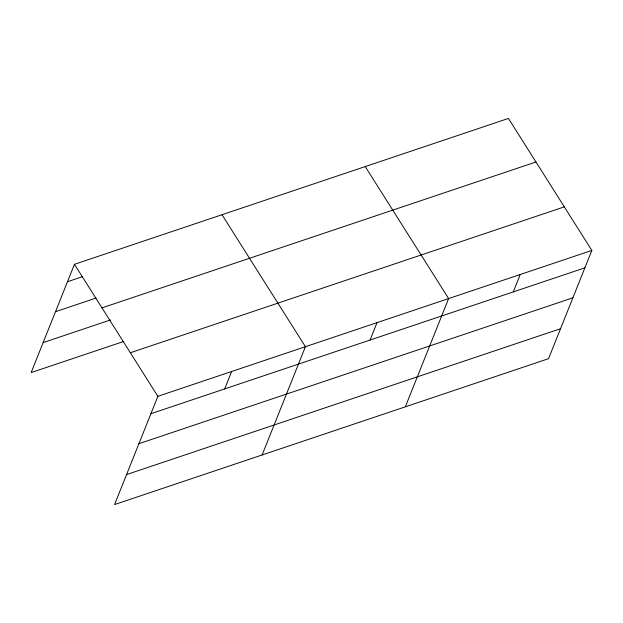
<?xml version="1.0" encoding="UTF-8"?>
<svg xmlns="http://www.w3.org/2000/svg" width="623" height="623" viewBox="0 0 623 623"><rect width="100%" height="100%" fill="white"/><g stroke="black" fill="none" stroke-linecap="round" stroke-linejoin="round"><path stroke-width="0.93" d="M591.85 250.43L157.86 396.306L114.554 504.568L548.552 358.684L591.85 250.43L508.446 118.432L74.448 264.316L31.15 372.57L123.37 341.575M224.677 388.916L231.639 371.51M262.112 454.969L305.418 346.707L222.006 214.717M370.062 340.041L377.024 322.636M405.332 406.827L448.63 298.565L365.226 166.575M513.282 291.899L520.244 274.494M67.486 281.721L82.244 276.76M55.494 311.702L96.074 298.059M101.977 307.871L535.967 161.988M43.143 342.595L110.466 319.965M130.332 352.75L564.329 206.867M150.898 413.711L584.888 267.828M138.906 443.693L572.895 297.81M126.547 474.586L560.544 328.703M74.448 264.316L157.86 396.306"/></g></svg>
